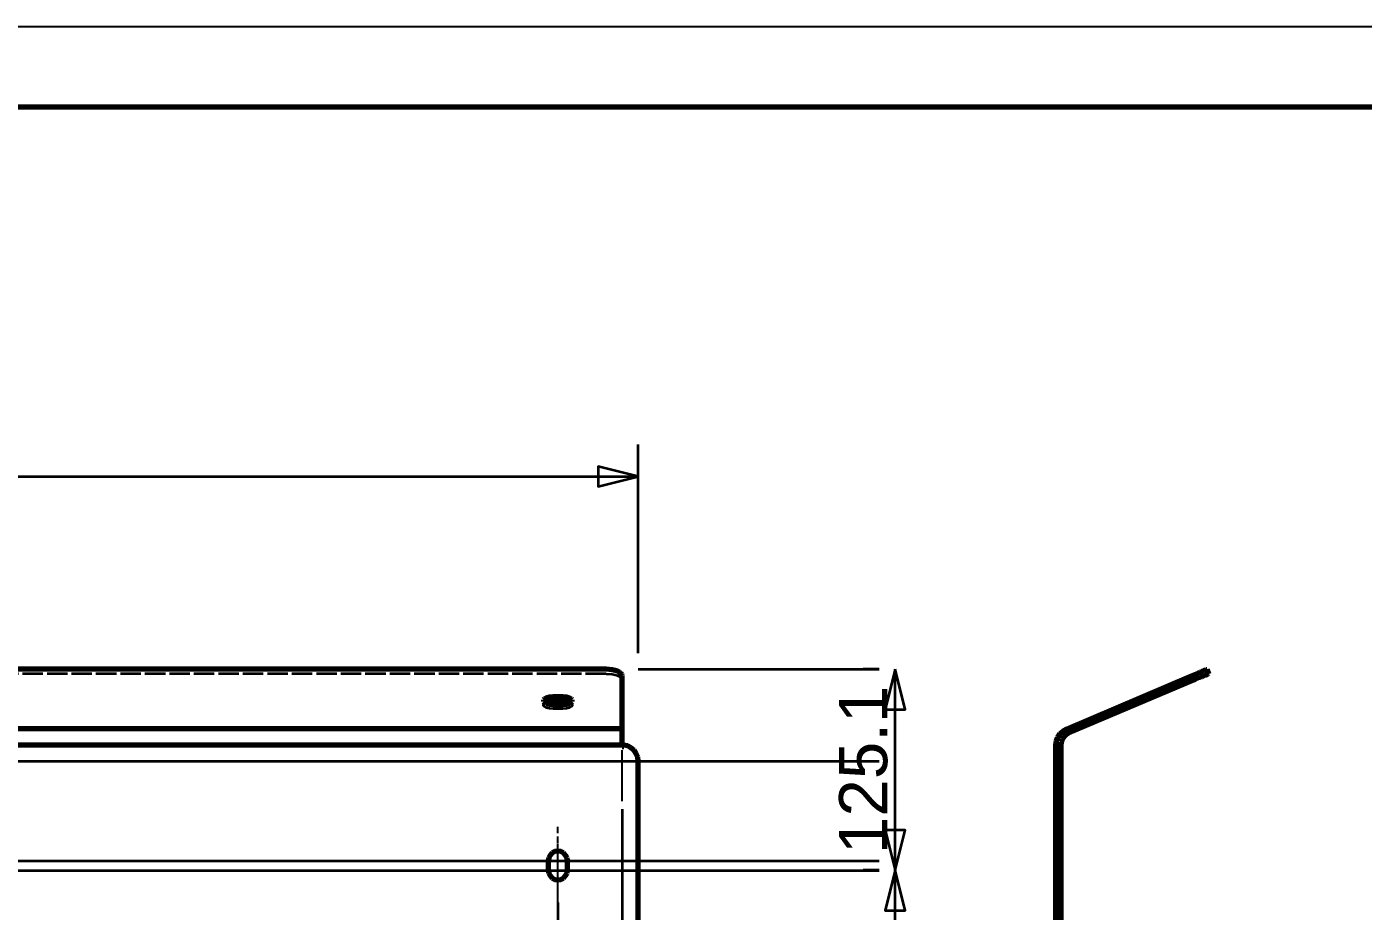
# Model space of a CAD drawing. Header units: millimetres. Extents: x 0 to 420, y 0 to 297.
# Drawn here: x 181.9 to 265.1, y 241.9 to 297 of the extents above; entities that cross this region are included whole.
import ezdxf
from ezdxf.enums import TextEntityAlignment as Align

# ---------------------------------------------------------------- set-up
doc = ezdxf.new("R2010")
doc.units = ezdxf.units.MM
doc.linetypes.add('CENTER', pattern=[5.08, 3.175, -0.635, 0.635, -0.635])
doc.linetypes.add('DASHED', pattern=[1.524, 1.27, -0.254])
doc.styles.add('GOST', font='Arial')

msp = doc.modelspace()

# ---------------------------------------------------------------- linework, layer by layer
at = {"color": 7, "lineweight": 35}
for p, q in [((220, 258), (220, 271)), ((65, 269), (220, 269)), ((220, 257), (235, 257)), ((235, 257), (234, 257)), ((236, 244.49), (236, 257)), ((69, 251.291), (235, 251.291)), ((222, 251.291), (235, 251.291)), ((219, 248.291), (219, 139.286)), ((72.6, 245.086), (235, 245.086)), ((217.6, 245.086), (235, 245.086)), ((72.6, 244.486), (235, 244.486)), ((217.6, 244.486), (235, 244.486)), ((235, 244.49), (234, 244.49)), ((235, 244.49), (234, 244.49)), ((236, 164.49), (236, 244.49)), ((215, 242.486), (215, 139.286))]:
    msp.add_line(p, q, dxfattribs=at)
at = {"color": 1, "lineweight": 70}
for p, q in [((218, 257), (67, 257)), ((218.383, 256.97), (218, 257)), ((218.556, 256.934), (218.383, 256.97)), ((218.707, 256.886), (218.556, 256.934)), ((218.831, 256.826), (218.707, 256.886)), ((218.924, 256.759), (218.831, 256.826)), ((218.981, 256.685), (218.924, 256.759)), ((219, 256.609), (218.981, 256.685)), ((219, 253.299), (219, 256.609)), ((246.67, 253.299), (254.469, 256.609)), ((254.586, 256.333), (246.787, 253.023)), ((254.469, 256.609), (254.572, 256.653)), ((254.586, 256.333), (254.469, 256.609)), ((254.572, 256.653), (254.673, 256.696)), ((254.689, 256.377), (254.586, 256.333)), ((254.673, 256.696), (254.773, 256.738)), ((254.791, 256.42), (254.689, 256.377)), ((254.773, 256.738), (254.868, 256.779)), ((254.89, 256.462), (254.791, 256.42)), ((254.868, 256.779), (254.958, 256.817)), ((254.985, 256.503), (254.89, 256.462)), ((254.958, 256.817), (255.043, 256.853)), ((255.076, 256.541), (254.985, 256.503)), ((255.043, 256.853), (255.12, 256.886)), ((255.16, 256.577), (255.076, 256.541)), ((255.12, 256.886), (255.188, 256.915)), ((255.237, 256.609), (255.16, 256.577)), ((255.188, 256.915), (255.248, 256.94)), ((255.306, 256.639), (255.237, 256.609)), ((255.248, 256.94), (255.298, 256.961)), ((255.298, 256.961), (255.337, 256.978)), ((255.365, 256.664), (255.306, 256.639)), ((255.337, 256.978), (255.366, 256.99)), ((255.415, 256.685), (255.365, 256.664)), ((255.366, 256.99), (255.383, 256.998)), ((255.383, 256.998), (255.389, 257)), ((255.389, 257), (255.506, 256.724)), ((255.455, 256.702), (255.415, 256.685)), ((255.483, 256.714), (255.455, 256.702)), ((255.501, 256.721), (255.483, 256.714)), ((255.506, 256.724), (255.501, 256.721)), ((214.112, 255.092), (214.1, 255.046)), ((214.1, 255.046), (214.112, 255.001)), ((214.146, 255.136), (214.112, 255.092)), ((214.112, 255.001), (214.146, 254.957)), ((214.276, 255.212), (214.146, 255.136)), ((214.146, 254.957), (214.276, 254.881)), ((214.215, 254.908), (214.311, 254.949)), ((214.47, 255.263), (214.276, 255.212)), ((214.276, 254.881), (214.47, 254.83)), ((214.311, 254.949), (214.428, 254.979)), ((214.428, 254.979), (214.7, 255.005)), ((214.7, 255.281), (214.47, 255.263)), ((214.47, 254.83), (214.7, 254.812)), ((215.3, 255.281), (214.7, 255.281)), ((214.7, 255.005), (214.7, 255.281)), ((214.7, 255.005), (215.3, 255.005)), ((214.7, 254.812), (215.3, 254.812)), ((215.53, 255.263), (215.3, 255.281)), ((215.3, 255.005), (215.3, 255.281)), ((215.3, 255.005), (215.572, 254.979)), ((215.3, 254.812), (215.53, 254.83)), ((215.724, 255.212), (215.53, 255.263)), ((215.53, 254.83), (215.724, 254.881)), ((215.572, 254.979), (215.689, 254.949)), ((215.689, 254.949), (215.785, 254.908)), ((215.854, 255.136), (215.724, 255.212)), ((215.724, 254.881), (215.854, 254.957)), ((215.888, 255.092), (215.854, 255.136)), ((215.854, 254.957), (215.888, 255.001)), ((215.9, 255.046), (215.888, 255.092)), ((215.888, 255.001), (215.9, 255.046)), ((219, 253.299), (66, 253.299)), ((219, 253.26), (219, 253.299)), ((219, 253.213), (219, 253.26)), ((219, 253.161), (219, 253.213)), ((219, 253.102), (219, 253.161)), ((219, 253.038), (219, 253.102)), ((219, 252.968), (219, 253.038)), ((219, 252.894), (219, 252.968)), ((246.118, 252.782), (246.26, 252.996)), ((246.26, 252.996), (246.447, 253.172)), ((246.447, 253.172), (246.67, 253.299)), ((246.625, 252.93), (246.489, 252.803)), ((246.787, 253.023), (246.625, 252.93)), ((246.787, 253.023), (246.67, 253.299)), ((219, 252.286), (66, 252.286)), ((219, 252.815), (219, 252.894)), ((219, 252.733), (219, 252.815)), ((219, 252.647), (219, 252.733)), ((219, 252.559), (219, 252.647)), ((219, 252.469), (219, 252.559)), ((219, 252.378), (219, 252.469)), ((219, 252.286), (219, 252.378)), ((219, 252.286), (219, 252.186)), ((219, 252.186), (219.1, 252.186)), ((219.1, 252.186), (219.1, 252.286)), ((219.338, 252.232), (219.1, 252.286)), ((219.557, 252.122), (219.338, 252.232)), ((219.742, 251.962), (219.557, 252.122)), ((246, 252.286), (246.03, 252.541)), ((246, 252.27), (246, 252.286)), ((246, 252.286), (246.3, 252.286)), ((246, 252.244), (246, 252.27)), ((246, 252.206), (246, 252.244)), ((246, 252.159), (246, 252.206)), ((246, 252.102), (246, 252.159)), ((246, 252.036), (246, 252.102)), ((246.03, 252.541), (246.118, 252.782)), ((246.322, 252.472), (246.3, 252.286)), ((246.3, 252.286), (246.3, 252.27)), ((246.3, 252.27), (246.3, 252.244)), ((246.3, 252.244), (246.3, 252.206)), ((246.3, 252.206), (246.3, 252.159)), ((246.3, 252.159), (246.3, 252.102)), ((246.3, 252.102), (246.3, 252.036)), ((246.386, 252.647), (246.322, 252.472)), ((246.489, 252.803), (246.386, 252.647)), ((219.882, 251.762), (219.742, 251.962)), ((219.97, 251.534), (219.882, 251.762)), ((220, 251.291), (219.97, 251.534)), ((220, 155.286), (220, 251.291)), ((246, 251.962), (246, 252.036)), ((246, 251.881), (246, 251.962)), ((246, 251.793), (246, 251.881)), ((246, 251.699), (246, 251.793)), ((246, 251.601), (246, 251.699)), ((246, 251.5), (246, 251.601)), ((246, 251.396), (246, 251.5)), ((246, 251.291), (246, 251.396)), ((246, 155.286), (246, 251.291)), ((246.3, 251.291), (246, 251.291)), ((246.3, 252.036), (246.3, 251.962)), ((246.3, 251.962), (246.3, 251.881)), ((246.3, 251.881), (246.3, 251.793)), ((246.3, 251.793), (246.3, 251.699)), ((246.3, 251.699), (246.3, 251.601)), ((246.3, 251.601), (246.3, 251.5)), ((246.3, 251.5), (246.3, 251.396)), ((246.3, 251.396), (246.3, 251.291)), ((246.3, 251.291), (246.3, 155.286)), ((214.515, 245.439), (214.429, 245.272)), ((214.647, 245.572), (214.515, 245.439)), ((214.815, 245.657), (214.647, 245.572)), ((215, 245.686), (214.815, 245.657)), ((215.185, 245.657), (215, 245.686)), ((215.353, 245.572), (215.185, 245.657)), ((215.485, 245.439), (215.353, 245.572)), ((215.571, 245.272), (215.485, 245.439)), ((214.429, 245.272), (214.4, 245.086)), ((214.4, 245.086), (214.4, 244.486)), ((215.6, 245.086), (215.571, 245.272)), ((215.6, 244.486), (215.6, 245.086)), ((214.4, 244.486), (214.429, 244.301)), ((214.429, 244.301), (214.515, 244.134)), ((214.515, 244.134), (214.647, 244.001)), ((214.647, 244.001), (214.815, 243.916)), ((214.815, 243.916), (215, 243.886)), ((215, 243.886), (215.185, 243.916)), ((215.185, 243.916), (215.353, 244.001)), ((215.353, 244.001), (215.485, 244.134)), ((215.485, 244.134), (215.571, 244.301)), ((215.571, 244.301), (215.6, 244.486))]:
    msp.add_line(p, q, dxfattribs=at)
at = {"color": 5, "linetype": 'DASHED', "lineweight": 35}
for p, q in [((218, 256.724), (67, 256.724)), ((218, 256.724), (218.383, 256.694)), ((218.383, 256.694), (218.556, 256.658)), ((218.556, 256.658), (218.707, 256.609)), ((218.707, 256.609), (218.831, 256.55)), ((218.831, 256.55), (218.924, 256.483)), ((218.924, 256.483), (218.981, 256.409)), ((218.981, 256.409), (219, 256.333)), ((219, 256.333), (219, 256.609)), ((219, 256.333), (219, 253.023)), ((254.469, 256.609), (246.67, 253.299)), ((254.586, 256.333), (246.787, 253.023)), ((254.572, 256.653), (254.469, 256.609)), ((254.673, 256.696), (254.572, 256.653)), ((254.586, 256.333), (254.689, 256.377)), ((254.773, 256.738), (254.673, 256.696)), ((254.689, 256.377), (254.791, 256.42)), ((254.868, 256.779), (254.773, 256.738)), ((254.791, 256.42), (254.89, 256.462)), ((254.958, 256.817), (254.868, 256.779)), ((254.89, 256.462), (254.985, 256.503)), ((255.043, 256.853), (254.958, 256.817)), ((254.985, 256.503), (255.076, 256.541)), ((255.12, 256.886), (255.043, 256.853)), ((255.076, 256.541), (255.16, 256.577)), ((255.188, 256.915), (255.12, 256.886)), ((255.16, 256.577), (255.237, 256.609)), ((255.248, 256.94), (255.188, 256.915)), ((255.237, 256.609), (255.306, 256.639)), ((255.298, 256.961), (255.248, 256.94)), ((255.337, 256.978), (255.298, 256.961)), ((255.306, 256.639), (255.365, 256.664)), ((255.366, 256.99), (255.337, 256.978)), ((255.365, 256.664), (255.415, 256.685)), ((255.383, 256.998), (255.366, 256.99)), ((255.389, 257), (255.383, 256.998)), ((255.506, 256.724), (255.389, 257)), ((255.415, 256.685), (255.455, 256.702)), ((255.455, 256.702), (255.483, 256.714)), ((255.483, 256.714), (255.501, 256.721)), ((255.501, 256.721), (255.506, 256.724)), ((214.1, 254.77), (214.13, 254.843)), ((214.112, 254.724), (214.1, 254.77)), ((214.146, 254.68), (214.112, 254.724)), ((214.13, 254.843), (214.215, 254.908)), ((214.276, 254.604), (214.146, 254.68)), ((214.47, 254.554), (214.276, 254.604)), ((215.724, 254.604), (215.53, 254.554)), ((215.854, 254.68), (215.724, 254.604)), ((215.785, 254.908), (215.87, 254.843)), ((215.888, 254.724), (215.854, 254.68)), ((215.87, 254.843), (215.9, 254.77)), ((215.9, 254.77), (215.888, 254.724)), ((250.248, 254.818), (250.234, 254.812)), ((250.234, 254.812), (250.248, 254.818)), ((250.234, 254.812), (250.248, 254.818)), ((250.248, 254.818), (250.234, 254.812)), ((250.352, 254.536), (250.234, 254.812)), ((250.352, 254.536), (250.234, 254.812)), ((250.352, 254.536), (250.234, 254.812)), ((250.352, 254.536), (250.234, 254.812)), ((250.289, 254.835), (250.248, 254.818)), ((250.248, 254.818), (250.289, 254.835)), ((250.248, 254.818), (250.289, 254.835)), ((250.289, 254.835), (250.248, 254.818)), ((250.355, 254.863), (250.289, 254.835)), ((250.289, 254.835), (250.355, 254.863)), ((250.289, 254.835), (250.355, 254.863)), ((250.355, 254.863), (250.289, 254.835)), ((250.442, 254.9), (250.355, 254.863)), ((250.355, 254.863), (250.442, 254.9)), ((250.355, 254.863), (250.442, 254.9)), ((250.442, 254.9), (250.355, 254.863)), ((250.406, 254.559), (250.472, 254.587)), ((250.472, 254.587), (250.406, 254.559)), ((250.472, 254.587), (250.406, 254.559)), ((250.406, 254.559), (250.472, 254.587)), ((250.547, 254.945), (250.442, 254.9)), ((250.442, 254.9), (250.547, 254.945)), ((250.442, 254.9), (250.547, 254.945)), ((250.547, 254.945), (250.442, 254.9)), ((250.472, 254.587), (250.559, 254.624)), ((250.559, 254.624), (250.472, 254.587)), ((250.559, 254.624), (250.472, 254.587)), ((250.472, 254.587), (250.559, 254.624)), ((250.664, 254.994), (250.547, 254.945)), ((250.547, 254.945), (250.664, 254.994)), ((250.547, 254.945), (250.664, 254.994)), ((250.664, 254.994), (250.547, 254.945)), ((250.559, 254.624), (250.664, 254.668)), ((250.664, 254.668), (250.559, 254.624)), ((250.664, 254.668), (250.559, 254.624)), ((250.559, 254.624), (250.664, 254.668)), ((250.787, 255.046), (250.664, 254.994)), ((250.664, 254.994), (250.787, 255.046)), ((250.664, 254.994), (250.787, 255.046)), ((250.787, 255.046), (250.664, 254.994)), ((250.664, 254.668), (250.781, 254.718)), ((250.781, 254.718), (250.664, 254.668)), ((250.781, 254.718), (250.664, 254.668)), ((250.664, 254.668), (250.781, 254.718)), ((250.781, 254.718), (250.904, 254.77)), ((250.904, 254.77), (250.781, 254.718)), ((250.904, 254.77), (250.781, 254.718)), ((250.781, 254.718), (250.904, 254.77)), ((250.91, 255.099), (250.787, 255.046)), ((250.787, 255.046), (250.91, 255.099)), ((250.787, 255.046), (250.91, 255.099)), ((250.91, 255.099), (250.787, 255.046)), ((250.904, 254.77), (251.027, 254.822)), ((251.027, 254.822), (250.904, 254.77)), ((251.027, 254.822), (250.904, 254.77)), ((250.904, 254.77), (251.027, 254.822)), ((251.026, 255.148), (250.91, 255.099)), ((250.91, 255.099), (251.026, 255.148)), ((250.91, 255.099), (251.026, 255.148)), ((251.026, 255.148), (250.91, 255.099)), ((251.131, 255.193), (251.026, 255.148)), ((251.026, 255.148), (251.131, 255.193)), ((251.026, 255.148), (251.131, 255.193)), ((251.131, 255.193), (251.026, 255.148)), ((251.027, 254.822), (251.143, 254.872)), ((251.143, 254.872), (251.027, 254.822)), ((251.143, 254.872), (251.027, 254.822)), ((251.027, 254.822), (251.143, 254.872)), ((251.218, 255.23), (251.131, 255.193)), ((251.131, 255.193), (251.218, 255.23)), ((251.131, 255.193), (251.218, 255.23)), ((251.218, 255.23), (251.131, 255.193)), ((251.143, 254.872), (251.248, 254.916)), ((251.248, 254.916), (251.143, 254.872)), ((251.248, 254.916), (251.143, 254.872)), ((251.143, 254.872), (251.248, 254.916)), ((251.284, 255.258), (251.218, 255.23)), ((251.218, 255.23), (251.284, 255.258)), ((251.218, 255.23), (251.284, 255.258)), ((251.284, 255.258), (251.218, 255.23)), ((251.248, 254.916), (251.336, 254.953)), ((251.336, 254.953), (251.248, 254.916)), ((251.336, 254.953), (251.248, 254.916)), ((251.248, 254.916), (251.336, 254.953)), ((251.325, 255.275), (251.284, 255.258)), ((251.284, 255.258), (251.325, 255.275)), ((251.284, 255.258), (251.325, 255.275)), ((251.325, 255.275), (251.284, 255.258)), ((251.339, 255.281), (251.325, 255.275)), ((251.325, 255.275), (251.339, 255.281)), ((251.325, 255.275), (251.339, 255.281)), ((251.339, 255.281), (251.325, 255.275)), ((251.336, 254.953), (251.401, 254.981)), ((251.401, 254.981), (251.336, 254.953)), ((251.401, 254.981), (251.336, 254.953)), ((251.336, 254.953), (251.401, 254.981)), ((251.456, 255.005), (251.339, 255.281)), ((251.456, 255.005), (251.339, 255.281)), ((251.456, 255.005), (251.339, 255.281)), ((251.456, 255.005), (251.339, 255.281)), ((251.401, 254.981), (251.442, 254.999)), ((251.442, 254.999), (251.401, 254.981)), ((251.442, 254.999), (251.401, 254.981)), ((251.401, 254.981), (251.442, 254.999)), ((251.442, 254.999), (251.456, 255.005)), ((251.456, 255.005), (251.442, 254.999)), ((251.456, 255.005), (251.442, 254.999)), ((251.442, 254.999), (251.456, 255.005)), ((214.7, 254.536), (214.47, 254.554)), ((215.3, 254.536), (214.7, 254.536)), ((215.53, 254.554), (215.3, 254.536)), ((250.352, 254.536), (250.365, 254.542)), ((250.365, 254.542), (250.352, 254.536)), ((250.365, 254.542), (250.352, 254.536)), ((250.352, 254.536), (250.365, 254.542)), ((250.365, 254.542), (250.406, 254.559)), ((250.406, 254.559), (250.365, 254.542)), ((250.406, 254.559), (250.365, 254.542)), ((250.365, 254.542), (250.406, 254.559)), ((219, 253.023), (219, 253.299)), ((219, 253.023), (219, 252.994)), ((219, 252.994), (219, 252.961)), ((219, 252.961), (219, 252.922)), ((219, 252.922), (219, 252.88)), ((246.26, 252.996), (246.118, 252.782)), ((246.447, 253.172), (246.26, 252.996)), ((246.67, 253.299), (246.447, 253.172)), ((246.625, 252.93), (246.489, 252.803)), ((246.787, 253.023), (246.625, 252.93)), ((219, 252.88), (219, 252.833)), ((219, 252.833), (219, 252.782)), ((219, 252.782), (219, 252.728)), ((219, 252.728), (219, 252.671)), ((219, 252.671), (219, 252.611)), ((219, 252.611), (219, 252.549)), ((219, 252.549), (219, 252.485)), ((219, 252.485), (219, 252.419)), ((219, 252.419), (219, 252.353)), ((219, 252.353), (219, 252.286)), ((219, 252.186), (219, 252.286)), ((219.1, 252.186), (219, 252.186)), ((219.1, 252.286), (219.338, 252.232)), ((219.1, 252.286), (219.1, 252.186)), ((219.338, 252.232), (219.557, 252.122)), ((219.557, 252.122), (219.742, 251.962)), ((246.03, 252.541), (246, 252.286)), ((246, 252.286), (246, 252.27)), ((246, 252.286), (246, 252.186)), ((246, 252.186), (246, 252.286)), ((246, 252.286), (246, 252.186)), ((246, 252.186), (246, 252.286)), ((246.3, 252.286), (246, 252.286)), ((246, 252.27), (246, 252.244)), ((246, 252.244), (246, 252.206)), ((246, 252.206), (246, 252.159)), ((246.3, 252.186), (246, 252.186)), ((246.3, 252.186), (246, 252.186)), ((246.3, 252.186), (246, 252.186)), ((246.3, 252.186), (246, 252.186)), ((246, 252.159), (246, 252.102)), ((246, 252.102), (246, 252.036)), ((246.118, 252.782), (246.03, 252.541)), ((246.322, 252.472), (246.3, 252.286)), ((246.3, 252.286), (246.3, 252.186)), ((246.3, 252.186), (246.3, 252.286)), ((246.3, 252.286), (246.3, 252.186)), ((246.3, 252.186), (246.3, 252.286)), ((246.3, 252.27), (246.3, 252.286)), ((246.3, 252.244), (246.3, 252.27)), ((246.3, 252.206), (246.3, 252.244)), ((246.3, 252.159), (246.3, 252.206)), ((246.3, 252.102), (246.3, 252.159)), ((246.3, 252.036), (246.3, 252.102)), ((246.386, 252.647), (246.322, 252.472)), ((246.489, 252.803), (246.386, 252.647)), ((219.742, 251.962), (219.882, 251.762)), ((219.882, 251.762), (219.97, 251.534)), ((219.97, 251.534), (220, 251.291)), ((220, 251.291), (220, 155.286)), ((246, 252.036), (246, 251.962)), ((246, 251.962), (246, 251.881)), ((246, 251.881), (246, 251.793)), ((246, 251.793), (246, 251.699)), ((246, 251.699), (246, 251.601)), ((246, 251.601), (246, 251.5)), ((246, 251.5), (246, 251.396)), ((246, 251.396), (246, 251.291)), ((246, 251.291), (246, 155.286)), ((246.3, 251.962), (246.3, 252.036)), ((246.3, 251.881), (246.3, 251.962)), ((246.3, 251.793), (246.3, 251.881)), ((246.3, 251.699), (246.3, 251.793)), ((246.3, 251.601), (246.3, 251.699)), ((246.3, 251.5), (246.3, 251.601)), ((246.3, 251.396), (246.3, 251.5)), ((246.3, 251.291), (246.3, 251.396)), ((246.3, 155.286), (246.3, 251.291)), ((214.429, 245.272), (214.515, 245.439)), ((214.515, 245.439), (214.647, 245.572)), ((214.647, 245.572), (214.815, 245.657)), ((214.815, 245.657), (215, 245.686)), ((215, 245.686), (215.185, 245.657)), ((215.185, 245.657), (215.353, 245.572)), ((215.353, 245.572), (215.485, 245.439)), ((215.485, 245.439), (215.571, 245.272)), ((246, 245.683), (246, 245.686)), ((246, 245.686), (246, 245.683)), ((246, 245.683), (246, 245.686)), ((246, 245.686), (246, 245.683)), ((246, 245.671), (246, 245.683)), ((246, 245.683), (246, 245.671)), ((246, 245.671), (246, 245.683)), ((246, 245.683), (246, 245.671)), ((246, 245.653), (246, 245.671)), ((246, 245.671), (246, 245.653)), ((246, 245.653), (246, 245.671)), ((246, 245.671), (246, 245.653)), ((246, 245.627), (246, 245.653)), ((246, 245.653), (246, 245.627)), ((246, 245.627), (246, 245.653)), ((246, 245.653), (246, 245.627)), ((246, 245.595), (246, 245.627)), ((246, 245.627), (246, 245.595)), ((246, 245.595), (246, 245.627)), ((246, 245.627), (246, 245.595)), ((246, 245.556), (246, 245.595)), ((246, 245.595), (246, 245.556)), ((246, 245.556), (246, 245.595)), ((246, 245.595), (246, 245.556)), ((246, 245.511), (246, 245.556)), ((246, 245.556), (246, 245.511)), ((246, 245.511), (246, 245.556)), ((246, 245.556), (246, 245.511)), ((246, 245.461), (246, 245.511)), ((246, 245.511), (246, 245.461)), ((246, 245.461), (246, 245.511)), ((246, 245.511), (246, 245.461)), ((246, 245.406), (246, 245.461)), ((246, 245.461), (246, 245.406)), ((246, 245.406), (246, 245.461)), ((246, 245.461), (246, 245.406)), ((246.3, 245.683), (246.3, 245.686)), ((246.3, 245.686), (246.3, 245.683)), ((246.3, 245.683), (246.3, 245.686)), ((246.3, 245.686), (246.3, 245.683)), ((246.3, 245.671), (246.3, 245.683)), ((246.3, 245.683), (246.3, 245.671)), ((246.3, 245.671), (246.3, 245.683)), ((246.3, 245.683), (246.3, 245.671)), ((246.3, 245.653), (246.3, 245.671)), ((246.3, 245.671), (246.3, 245.653)), ((246.3, 245.653), (246.3, 245.671)), ((246.3, 245.671), (246.3, 245.653)), ((246.3, 245.627), (246.3, 245.653)), ((246.3, 245.653), (246.3, 245.627)), ((246.3, 245.627), (246.3, 245.653)), ((246.3, 245.653), (246.3, 245.627)), ((246.3, 245.595), (246.3, 245.627)), ((246.3, 245.627), (246.3, 245.595)), ((246.3, 245.595), (246.3, 245.627)), ((246.3, 245.627), (246.3, 245.595)), ((246.3, 245.556), (246.3, 245.595)), ((246.3, 245.595), (246.3, 245.556)), ((246.3, 245.556), (246.3, 245.595)), ((246.3, 245.595), (246.3, 245.556)), ((246.3, 245.511), (246.3, 245.556)), ((246.3, 245.556), (246.3, 245.511)), ((246.3, 245.511), (246.3, 245.556)), ((246.3, 245.556), (246.3, 245.511)), ((246.3, 245.461), (246.3, 245.511)), ((246.3, 245.511), (246.3, 245.461)), ((246.3, 245.461), (246.3, 245.511)), ((246.3, 245.511), (246.3, 245.461)), ((246.3, 245.406), (246.3, 245.461)), ((246.3, 245.461), (246.3, 245.406)), ((246.3, 245.406), (246.3, 245.461)), ((246.3, 245.461), (246.3, 245.406)), ((214.4, 245.086), (214.429, 245.272)), ((214.4, 244.486), (214.4, 245.086)), ((215.571, 245.272), (215.6, 245.086)), ((215.6, 245.086), (215.6, 244.486)), ((246, 245.347), (246, 245.406)), ((246, 245.406), (246, 245.347)), ((246, 245.347), (246, 245.406)), ((246, 245.406), (246, 245.347)), ((246, 245.285), (246, 245.347)), ((246, 245.347), (246, 245.285)), ((246, 245.285), (246, 245.347)), ((246, 245.347), (246, 245.285)), ((246, 245.22), (246, 245.285)), ((246, 245.285), (246, 245.22)), ((246, 245.22), (246, 245.285)), ((246, 245.285), (246, 245.22)), ((246, 245.154), (246, 245.22)), ((246, 245.22), (246, 245.154)), ((246, 245.154), (246, 245.22)), ((246, 245.22), (246, 245.154)), ((246, 245.086), (246, 245.154)), ((246, 245.154), (246, 245.086)), ((246, 245.086), (246, 245.154)), ((246, 245.154), (246, 245.086)), ((246, 244.486), (246, 245.086)), ((246, 245.086), (246, 244.486)), ((246, 245.086), (246, 244.486)), ((246, 244.486), (246, 245.086)), ((246.3, 245.347), (246.3, 245.406)), ((246.3, 245.406), (246.3, 245.347)), ((246.3, 245.347), (246.3, 245.406)), ((246.3, 245.406), (246.3, 245.347)), ((246.3, 245.285), (246.3, 245.347)), ((246.3, 245.347), (246.3, 245.285)), ((246.3, 245.285), (246.3, 245.347)), ((246.3, 245.347), (246.3, 245.285)), ((246.3, 245.22), (246.3, 245.285)), ((246.3, 245.285), (246.3, 245.22)), ((246.3, 245.22), (246.3, 245.285)), ((246.3, 245.285), (246.3, 245.22)), ((246.3, 245.154), (246.3, 245.22)), ((246.3, 245.22), (246.3, 245.154)), ((246.3, 245.154), (246.3, 245.22)), ((246.3, 245.22), (246.3, 245.154)), ((246.3, 245.086), (246.3, 245.154)), ((246.3, 245.154), (246.3, 245.086)), ((246.3, 245.086), (246.3, 245.154)), ((246.3, 245.154), (246.3, 245.086)), ((246.3, 245.086), (246.3, 244.486)), ((246.3, 244.486), (246.3, 245.086)), ((246.3, 244.486), (246.3, 245.086)), ((246.3, 245.086), (246.3, 244.486)), ((214.429, 244.301), (214.4, 244.486)), ((214.515, 244.134), (214.429, 244.301)), ((214.647, 244.001), (214.515, 244.134)), ((214.815, 243.916), (214.647, 244.001)), ((215, 243.886), (214.815, 243.916)), ((215.185, 243.916), (215, 243.886)), ((215.353, 244.001), (215.185, 243.916)), ((215.485, 244.134), (215.353, 244.001)), ((215.571, 244.301), (215.485, 244.134)), ((215.6, 244.486), (215.571, 244.301)), ((246, 244.486), (246, 244.419)), ((246, 244.419), (246, 244.486)), ((246, 244.486), (246, 244.419)), ((246, 244.419), (246, 244.486)), ((246, 244.419), (246, 244.353)), ((246, 244.353), (246, 244.419)), ((246, 244.419), (246, 244.353)), ((246, 244.353), (246, 244.419)), ((246, 244.353), (246, 244.288)), ((246, 244.288), (246, 244.353)), ((246, 244.353), (246, 244.288)), ((246, 244.288), (246, 244.353)), ((246, 244.288), (246, 244.226)), ((246, 244.226), (246, 244.288)), ((246, 244.288), (246, 244.226)), ((246, 244.226), (246, 244.288)), ((246, 244.226), (246, 244.167)), ((246, 244.167), (246, 244.226)), ((246, 244.226), (246, 244.167)), ((246, 244.167), (246, 244.226)), ((246, 244.167), (246, 244.112)), ((246, 244.112), (246, 244.167)), ((246, 244.167), (246, 244.112)), ((246, 244.112), (246, 244.167)), ((246, 244.112), (246, 244.062)), ((246, 244.062), (246, 244.112)), ((246, 244.112), (246, 244.062)), ((246, 244.062), (246, 244.112)), ((246, 244.062), (246, 244.017)), ((246, 244.017), (246, 244.062)), ((246, 244.062), (246, 244.017)), ((246, 244.017), (246, 244.062)), ((246, 244.017), (246, 243.978)), ((246, 243.978), (246, 244.017)), ((246, 244.017), (246, 243.978)), ((246, 243.978), (246, 244.017)), ((246, 243.978), (246, 243.946)), ((246, 243.946), (246, 243.978)), ((246, 243.978), (246, 243.946)), ((246, 243.946), (246, 243.978)), ((246, 243.946), (246, 243.92)), ((246, 243.92), (246, 243.946)), ((246, 243.946), (246, 243.92)), ((246, 243.92), (246, 243.946)), ((246, 243.92), (246, 243.902)), ((246, 243.902), (246, 243.92)), ((246, 243.92), (246, 243.902)), ((246, 243.902), (246, 243.92)), ((246, 243.902), (246, 243.89)), ((246, 243.89), (246, 243.902)), ((246, 243.902), (246, 243.89)), ((246, 243.89), (246, 243.902)), ((246, 243.89), (246, 243.886)), ((246, 243.886), (246, 243.89)), ((246, 243.89), (246, 243.886)), ((246, 243.886), (246, 243.89)), ((246.3, 244.486), (246.3, 244.419)), ((246.3, 244.419), (246.3, 244.486)), ((246.3, 244.486), (246.3, 244.419)), ((246.3, 244.419), (246.3, 244.486)), ((246.3, 244.419), (246.3, 244.353)), ((246.3, 244.353), (246.3, 244.419)), ((246.3, 244.419), (246.3, 244.353)), ((246.3, 244.353), (246.3, 244.419)), ((246.3, 244.353), (246.3, 244.288)), ((246.3, 244.288), (246.3, 244.353)), ((246.3, 244.353), (246.3, 244.288)), ((246.3, 244.288), (246.3, 244.353)), ((246.3, 244.288), (246.3, 244.226)), ((246.3, 244.226), (246.3, 244.288)), ((246.3, 244.288), (246.3, 244.226)), ((246.3, 244.226), (246.3, 244.288)), ((246.3, 244.226), (246.3, 244.167)), ((246.3, 244.167), (246.3, 244.226)), ((246.3, 244.226), (246.3, 244.167)), ((246.3, 244.167), (246.3, 244.226)), ((246.3, 244.167), (246.3, 244.112)), ((246.3, 244.112), (246.3, 244.167)), ((246.3, 244.167), (246.3, 244.112)), ((246.3, 244.112), (246.3, 244.167)), ((246.3, 244.112), (246.3, 244.062)), ((246.3, 244.062), (246.3, 244.112)), ((246.3, 244.112), (246.3, 244.062)), ((246.3, 244.062), (246.3, 244.112)), ((246.3, 244.062), (246.3, 244.017)), ((246.3, 244.017), (246.3, 244.062)), ((246.3, 244.062), (246.3, 244.017)), ((246.3, 244.017), (246.3, 244.062)), ((246.3, 244.017), (246.3, 243.978)), ((246.3, 243.978), (246.3, 244.017)), ((246.3, 244.017), (246.3, 243.978)), ((246.3, 243.978), (246.3, 244.017)), ((246.3, 243.978), (246.3, 243.946)), ((246.3, 243.946), (246.3, 243.978)), ((246.3, 243.978), (246.3, 243.946)), ((246.3, 243.946), (246.3, 243.978)), ((246.3, 243.946), (246.3, 243.92)), ((246.3, 243.92), (246.3, 243.946)), ((246.3, 243.946), (246.3, 243.92)), ((246.3, 243.92), (246.3, 243.946)), ((246.3, 243.92), (246.3, 243.902)), ((246.3, 243.902), (246.3, 243.92)), ((246.3, 243.92), (246.3, 243.902)), ((246.3, 243.902), (246.3, 243.92)), ((246.3, 243.902), (246.3, 243.89)), ((246.3, 243.89), (246.3, 243.902)), ((246.3, 243.902), (246.3, 243.89)), ((246.3, 243.89), (246.3, 243.902)), ((246.3, 243.89), (246.3, 243.886)), ((246.3, 243.886), (246.3, 243.89)), ((246.3, 243.89), (246.3, 243.886)), ((246.3, 243.886), (246.3, 243.89))]:
    msp.add_line(p, q, dxfattribs=at)
at = {"color": 4, "linetype": 'CENTER', "lineweight": 25}
for p, q in [((219, 248.791), (219, 253.791)), ((216.5, 251.291), (221.5, 251.291)), ((215, 242.986), (215, 247.186)), ((215, 242.386), (215, 246.586)), ((212.9, 245.086), (217.1, 245.086)), ((212.9, 244.486), (217.1, 244.486))]:
    msp.add_line(p, q, dxfattribs=at)
at = {"color": 7, "lineweight": 25}
msp.add_lwpolyline([(0, 0), (420, 0), (420, 297), (0, 297)], close=True, dxfattribs=at)
at = {"color": 7, "lineweight": 70}
msp.add_lwpolyline([(20, 5), (415, 5), (415, 292), (20, 292)], close=True, dxfattribs=at)
at = {"color": 7, "lineweight": 35}
for points in [[(220, 269), (217.5, 269.625), (217.5, 268.375)], [(236, 257), (235.375, 254.5), (236.625, 254.5)], [(236, 244.49), (236.625, 246.99), (235.375, 246.99)], [(236, 244.49), (235.375, 241.99), (236.625, 241.99)]]:
    msp.add_lwpolyline(points, close=True, dxfattribs=at)

# ---------------------------------------------------------------- texts
at = {"color": 7, "style": 'GOST'}
msp.add_text('125.1', height=3, rotation=90, dxfattribs=at).set_placement((234, 250.745), align=Align.MIDDLE)

doc.saveas('drawing.dxf')
